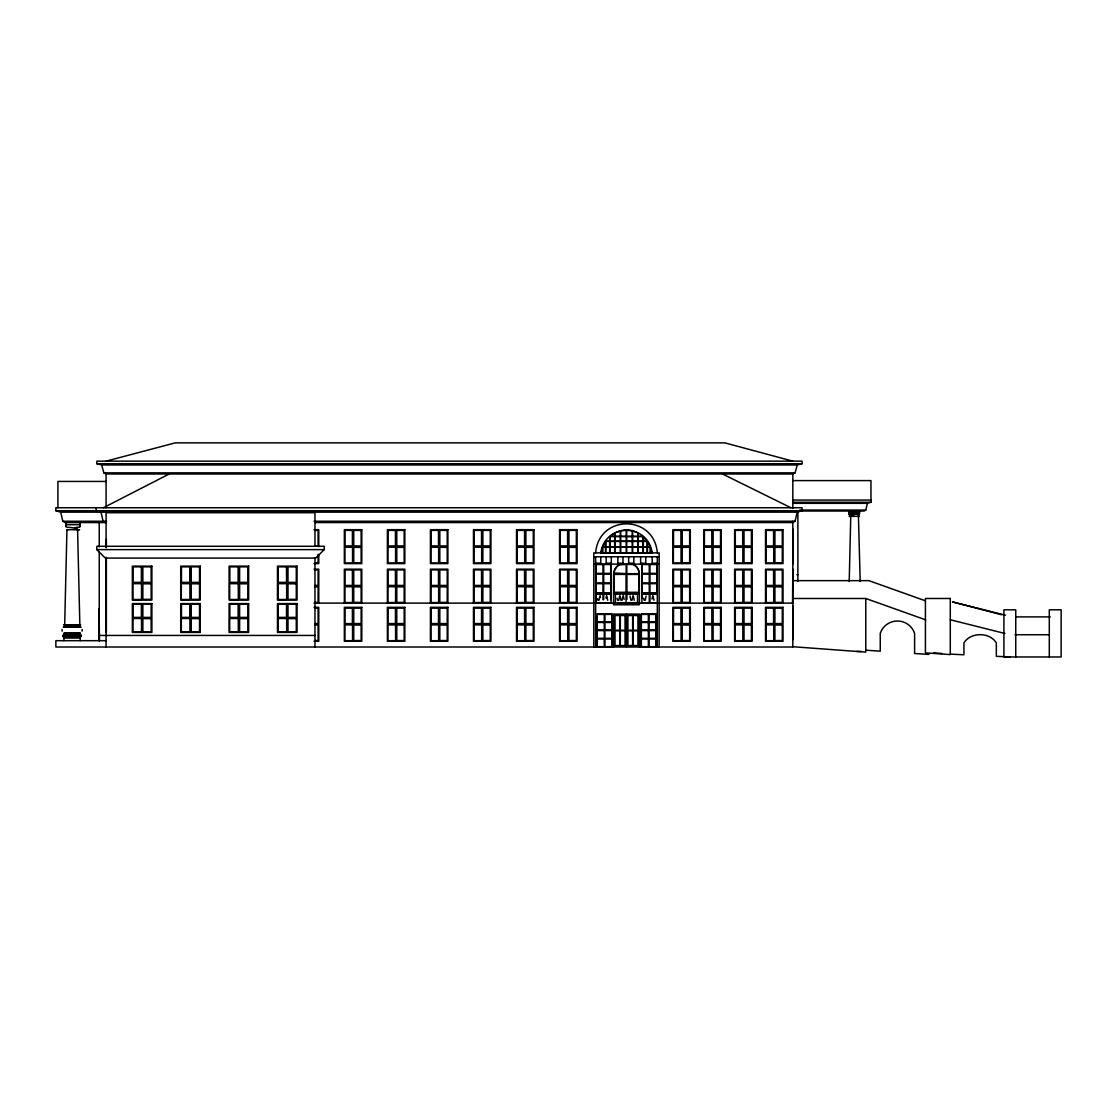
<?xml version="1.0" encoding="UTF-8"?>
<svg xmlns="http://www.w3.org/2000/svg" width="1117" height="1117" viewBox="0 0 1117 1117"><rect width="100%" height="100%" fill="white"/><g stroke="black" fill="none" stroke-linecap="round" stroke-linejoin="round"><path stroke-width="1.5" d="M848.836 514.169L848.836 511.055M858.68 516.319L859.392 516.319L851.433 516.319L851.433 513.527L848.78 513.513L848.78 511.712L859.392 511.726L859.392 513.527L848.78 513.527L849.492 513.513M859.448 514.169L859.448 511.055M66.531 624.864L63.543 624.766L65.4 624.766L64.688 624.864L66.95 529.681M849.213 581.51L850.777 515.482M639.413 592.317L613.61 592.303M62.021 629.416L62.133 631.189M600.29 596.031L600.388 597.539M606.81 596.031L607.718 600.262M620.047 596.031L620.94 600.262M623.356 596.031L624.138 599.438M630.002 596.031L630.896 600.262M633.311 596.031L634.219 600.262M653.068 596.031L653.962 600.262M598.991 600.262L599.899 596.031M618.748 600.262L619.642 596.031M622.057 600.262L622.965 596.031M632.027 600.262L632.92 596.031M645.249 600.262L646.157 596.031M81.066 635.727L80.941 636.522L63.236 636.522L63.111 635.727M82.044 631.189L82.155 629.416M315.162 522.561L792.819 522.561L795.081 521.248L797.231 512.158L802.062 510.72L802.062 507.746L55.85 507.746L55.85 510.72L60.681 512.158L797.231 512.158M799.632 511.027L864.125 511.027L865.787 510.05L867.392 503.32L870.953 502.259L870.953 480.603L792.819 480.603M80.717 636.522L63.655 637.248L63.46 636.508M101.675 464.965L103.839 472.854L106.087 473.985L792.819 473.985L795.081 472.854L797.231 464.965L802.062 463.723L802.062 461.153L96.858 461.153L96.858 463.723L101.675 464.965L797.231 464.965M600.792 552.873C605.079 522.868 647.874 522.868 652.174 552.873M652.007 599.033L652.677 596.031M65.917 525.925L65.917 523.482L66.35 524.711M606.056 598.251L606.419 596.031M63.781 634.568L62.915 635.755L81.262 635.755L80.396 634.568L63.781 634.568L62.915 635.727M858.68 514.476C859.839 512.41 843.391 517.45 851.433 516.305M324.223 549.62L315.762 558.081L105.291 558.081L96.83 549.62L96.83 546.283L324.223 546.283L324.223 549.62L96.83 549.62M852.704 514.49L852.704 516.319L852.704 513.527L851.433 513.527M103.392 507.746L169.198 473.985M79.307 527.224L76.682 527.224C77.255 531.022 79.237 527.741 66.88 527.224M106.087 461.153L175.257 442.863L724.849 442.863L792.819 461.153M859.071 512.605L859.392 513.513L856.739 513.527M64.688 624.864L68.011 624.864M79.447 624.864L80.633 624.766L79.028 624.766L79.852 624.864L77.576 529.681M849.492 514.476L848.78 514.476L851.433 514.476M68.025 529.695C60.681 529.723 88.411 529.709 76.682 529.695M78.078 624.766L79.949 624.766M78.776 624.766L74.993 624.78M64.423 627.237L63.236 627.251L68.989 626.972M79.754 627.251L80.941 627.237L76.514 627.251L79.028 626.972M65.4 626.972L63.599 626.986L80.633 626.986L65.833 627.237M64.423 632.78C62.273 632.808 81.988 632.808 79.754 632.78M96.858 463.723L802.062 463.723M103.839 472.854L795.081 472.854M106.087 481.441L57.916 481.441L57.916 507.746M792.819 500.067L870.953 500.067M792.819 502.259L870.953 502.259M792.819 503.32L867.392 503.32M799.772 510.05L865.787 510.05M55.85 510.72L802.062 510.72M848.836 512.605L859.448 512.619M60.681 512.158L62.831 521.248L106.618 521.248M314.031 521.248L795.081 521.248M106.087 522.561L65.093 522.561L62.831 521.248M65.833 524.711L80.187 524.697M792.819 529.067L792.819 564.085M314.003 529.681L318.764 529.681L318.764 546.646M315.134 530.393L318.094 530.393L318.094 545.92L315.134 545.92M642.694 536.3L638.268 536.3L638.268 533.046M605.986 541.145L609.659 541.145L609.659 536.858M593.811 556.769L659.142 556.769M315.134 562.884L318.094 562.884L318.094 554.255M595.64 563.219L600.778 563.219M606.182 563.219L611.32 563.219M617.841 563.219L622.979 563.219M628.662 563.219L633.8 563.219M640.613 563.219L645.752 563.219M652.174 563.219L657.313 563.219M314.003 563.61L318.764 563.61L318.764 555.121M593.811 564.127L659.142 564.127M314.003 569.181L318.764 569.181L318.764 603.11M792.819 569.181L792.553 603.11M315.134 569.907L318.094 569.907L318.094 585.434L315.134 585.434M796.854 574.724L797.887 574.724M792.819 580.645L868.872 580.645L925.281 600.764M315.134 586.872L318.094 586.872L318.094 602.398L315.134 602.398M655.567 592.834L649.968 592.834L649.968 583.674L656.964 583.674L656.964 592.834M595.724 593.574L610.985 593.574M613.582 593.574L617.645 593.574M618.734 593.574L620.954 593.574M622.043 593.574L624.277 593.574M625.366 593.574L627.6 593.574M628.689 593.574L630.91 593.574M631.999 593.574L634.233 593.574M635.322 593.574L639.385 593.574M641.968 593.574L657.243 593.574M595.724 593.979L597.944 593.979M598.977 593.979L601.211 593.979M602.245 593.979L604.465 593.979M605.498 593.979L607.732 593.979M608.765 593.979L610.985 593.979M615.411 593.979L617.645 593.979M618.734 593.979L620.954 593.979M622.043 593.979L624.277 593.979M625.366 593.979L627.6 593.979M628.689 593.979L630.91 593.979M631.999 593.979L634.233 593.979M635.322 593.979L639.385 593.979M641.968 593.979L644.202 593.979M645.235 593.979L647.469 593.979M648.488 593.979L650.722 593.979M651.756 593.979L653.99 593.979M655.009 593.979L657.243 593.979M792.819 598.489L865.787 598.489L925.756 619.879M602.998 602.733L596.003 602.733L596.003 593.574M603.711 602.733L609.31 602.733M617.464 602.663L626.037 602.663L626.037 574.403L614.029 574.403L614.029 592.694M626.93 602.663L638.938 602.663M642.261 602.733L649.256 602.733L649.256 593.574M655.567 602.733L649.968 602.733L649.968 593.574M314.003 603.11L614.49 603.11M792.819 603.11L615.411 603.11L615.411 593.574M792.819 605.777L792.819 639.706M314.003 607.341L318.764 607.341L318.764 641.27L314.003 641.27M315.134 608.067L318.094 608.067L318.094 623.579L315.134 623.579M1015.507 616.905L1050.259 616.905M73.01 624.78L77.255 624.864M68.612 624.78L75.593 624.864M66.699 624.78L71.739 624.864M315.134 625.031L318.094 625.031L318.094 640.544L315.134 640.544M66.699 626.986L77.478 626.972M1014.976 634.735L1048.751 634.735M99.245 635.447L314.966 635.447M63.892 637.221L63.99 638.044L80.187 638.044L80.284 637.248L80.187 640.683M106.087 640.683L55.85 640.683L55.85 647.008L792.819 647.008L792.819 521.304M856.767 651.434L861.277 651.434M65.149 626.986L67.662 627.251M858.68 513.513L859.392 513.513M858.373 513.736L860.188 581.51M950.288 654.129L963.943 654.785L963.943 642.945C970.505 631.915 989.774 631.915 996.336 642.945L996.336 656.307L1009.922 656.964M865.787 650.206L880.252 651.169L880.252 633.367A18.109 18.109 0 0 1 914.6 633.367L914.6 653.487L928.995 654.45M933.7 652.9L941.994 653.473M792.819 646.715L865.787 652.105L865.787 598.489M1005.495 615.23L952.494 601.909L1001.712 614.755M950.288 619.753L1004.951 633.493M722.49 473.985L790.92 507.746M105.389 522.561L103.141 521.248L100.977 512.158L96.146 510.72L96.146 507.746M80.396 634.554L81.262 635.727M643.643 598.251L644.188 600.262M617.087 598.251L617.617 600.262M848.78 511.726L849.102 512.619M597.553 598.642L597.93 600.262M1049.296 656.964L1049.296 609.812L1061.15 609.812L1061.15 656.964L1003.904 656.964L1003.904 609.812L1015.758 609.812L1015.758 656.964M797.887 511.027L797.887 581.496M792.819 473.985L792.819 508.375M782.975 603.11L782.975 569.181L765.522 569.181L765.522 603.11M752.09 603.11L752.09 569.181L734.623 569.181L734.623 603.11M721.205 603.11L721.205 569.181L703.738 569.181L703.738 603.11M690.306 603.11L690.306 569.181L672.853 569.181L672.853 603.11M659.142 647.008L659.142 552.873L593.811 552.873L593.811 647.008M657.313 552.873C654.213 514.197 598.754 514.197 595.64 552.873M657.313 556.769L657.313 647.008M656.419 647.008L656.419 614.085L641.004 614.085L641.004 647.008M652.174 556.769L652.174 564.127M645.752 556.769L645.752 564.127M642.261 595.11L642.261 598.154M641.898 564.127L641.898 603.11M640.613 556.769L640.613 564.127M639.385 647.008L639.385 614.085L613.582 614.085L613.582 647.008M638.938 592.694L638.938 574.403L626.93 574.403L626.93 599.34M637.556 593.574L637.556 603.11M633.8 556.769L633.8 564.127M628.662 556.769L628.662 564.127M626.483 614.085L626.483 647.008M622.979 556.769L622.979 564.127M617.841 556.769L617.841 564.127M612.325 647.008L612.325 614.085L596.897 614.085L596.897 647.008M611.32 556.769L611.32 564.127M611.069 564.127L611.069 603.11M610.706 595.11L610.706 599.689M606.182 556.769L606.182 564.127M603.711 593.574L603.711 599.689M602.998 593.574L602.998 599.689M600.778 556.769L600.778 564.127M595.64 556.769L595.64 647.008M577.014 603.11L577.014 569.181L559.561 569.181L559.561 603.11M533.968 603.11L533.968 569.181L516.515 569.181L516.515 603.11M490.922 603.11L490.922 569.181L473.468 569.181L473.468 603.11M447.889 603.11L447.889 569.181L430.422 569.181L430.422 603.11M404.843 603.11L404.843 569.181L387.39 569.181L387.39 603.11M361.796 603.11L361.796 569.181L344.343 569.181L344.343 603.11M314.966 546.283L314.966 512.717L106.087 512.717L106.087 547.609M314.966 558.081L314.966 647.008M106.366 539.12L106.366 547.609M106.366 557.788L106.366 632.431M106.087 473.985L106.087 507.746M106.087 557.285L106.087 647.008M99.497 640.683L98.994 608.639L98.994 640.683M99.245 522.561L99.245 546.869M99.245 551.826L99.245 640.683M80.187 522.602L80.187 526.805M80.187 634.568L80.187 633.227L63.99 633.255L63.99 634.568M65.833 522.602L65.833 526.805M63.99 638.03L63.99 640.683M632.948 564.071A10.556 10.556 0 0 1 639.315 573.956L639.385 604.772L613.582 604.772L613.582 573.956A11.463 11.463 0 0 1 620.005 564.085M75.16 528.467C74.923 531.985 74.923 524.962 75.16 528.467M613.987 572.965L626.176 573.663L626.176 564.434L619.293 564.867A11.17 11.17 0 0 0 614.015 572.965M602.412 548.028L600.988 552.72L602.412 552.72L602.412 548.028M80.27 523.482L80.019 525.925L80.27 523.496M605.498 541.885L602.817 546.855L605.498 546.855L605.498 541.885M614.643 533.13L610.385 536.258L614.643 536.258L614.643 533.13M620.312 530.729L615.034 532.879L615.034 536.258L620.312 536.258L620.312 530.729M626.288 529.863L620.689 530.603L620.689 536.258L626.288 536.258L626.288 529.863M361.796 529.681L344.343 529.681L344.343 563.61L361.796 563.61L361.796 529.681M404.843 529.681L387.39 529.681L387.39 563.61L404.843 563.61L404.843 529.681M447.889 529.681L430.422 529.681L430.422 563.61L447.889 563.61L447.889 529.681M490.922 529.681L473.468 529.681L473.468 563.61L490.922 563.61L490.922 529.681M533.968 529.681L516.515 529.681L516.515 563.61L533.968 563.61L533.968 529.681M577.014 529.681L559.561 529.681L559.561 563.61L577.014 563.61L577.014 529.681M690.306 529.681L672.853 529.681L672.853 563.61L690.306 563.61L690.306 529.681M721.205 529.681L703.738 529.681L703.738 563.61L721.205 563.61L721.205 529.681M752.09 529.681L734.623 529.681L734.623 563.61L752.09 563.61L752.09 529.681M782.975 529.681L765.522 529.681L765.522 563.61L782.975 563.61L782.975 529.681M352.4 530.393L345.013 530.393L345.013 545.92L352.4 545.92L352.4 530.393M361.14 530.393L353.74 530.393L353.74 545.92L361.14 545.92L361.14 530.393M395.446 530.393L388.046 530.393L388.046 545.92L395.446 545.92L395.446 530.393M404.172 530.393L396.786 530.393L396.786 545.92L404.172 545.92L404.172 530.393M438.492 530.393L431.092 530.393L431.092 545.92L438.492 545.92L438.492 530.393M447.219 530.393L439.819 530.393L439.819 545.92L447.219 545.92L447.219 530.393M481.539 530.393L474.139 530.393L474.139 545.92L481.539 545.92L481.539 530.393M490.265 530.393L482.865 530.393L482.865 545.92L490.265 545.92L490.265 530.393M524.571 530.393L517.185 530.393L517.185 545.92L524.571 545.92L524.571 530.393M533.298 530.393L525.912 530.393L525.912 545.92L533.298 545.92L533.298 530.393M567.618 530.393L560.217 530.393L560.217 545.92L567.618 545.92L567.618 530.393M576.344 530.393L568.944 530.393L568.944 545.92L576.344 545.92L576.344 530.393M680.923 530.393L673.523 530.393L673.523 545.92L680.923 545.92L680.923 530.393M689.65 530.393L682.25 530.393L682.25 545.92L689.65 545.92L689.65 530.393M711.808 530.393L704.408 530.393L704.408 545.92L711.808 545.92L711.808 530.393M720.535 530.393L713.135 530.393L713.135 545.92L720.535 545.92L720.535 530.393M742.693 530.393L735.293 530.393L735.293 545.92L742.693 545.92L742.693 530.393M751.42 530.393L744.02 530.393L744.02 545.92L751.42 545.92L751.42 530.393M773.578 530.393L766.178 530.393L766.178 545.92L773.578 545.92L773.578 530.393M782.305 530.393L774.919 530.393L774.919 545.92L782.305 545.92L782.305 530.393M632.32 536.3L626.637 536.3L626.637 529.821L632.32 530.575L632.32 536.3M637.975 536.3L632.613 536.3L632.613 530.659L637.975 532.851L637.975 536.3M614.685 536.593L609.952 536.593L609.952 541.145L614.685 541.145L614.685 536.593M620.34 536.593L614.992 536.593L614.992 541.145L620.34 541.145L620.34 536.593M626.33 536.593L620.647 536.593L620.647 541.145L626.33 541.145L626.33 536.593M632.32 536.593L626.637 536.593L626.637 541.145L632.32 541.145L632.32 536.593M637.975 536.593L632.613 536.593L632.613 541.145L637.975 541.145L637.975 536.593M643.001 536.593L638.268 536.593L638.268 541.145L643.001 541.145L643.001 536.593M646.98 541.145L643.308 541.145L643.308 536.858L646.98 541.145M609.659 541.438L605.805 541.438L605.805 546.855L609.659 546.855L609.659 541.438M614.685 541.438L609.952 541.438L609.952 546.855L614.685 546.855L614.685 541.438M620.34 541.438L614.992 541.438L614.992 546.855L620.34 546.855L620.34 541.438M626.33 541.438L620.647 541.438L620.647 546.855L626.33 546.855L626.33 541.438M632.32 541.438L626.637 541.438L626.637 546.855L632.32 546.855L632.32 541.438M637.975 541.438L632.613 541.438L632.613 546.855L637.975 546.855L637.975 541.438M643.001 541.438L638.268 541.438L638.268 546.855L643.001 546.855L643.001 541.438M647.162 541.438L643.308 541.438L643.308 546.855L647.162 546.855L647.162 541.438M650.15 546.855L647.455 546.855L647.455 541.885L650.15 546.855M605.498 547.162L602.719 547.162L602.719 552.72L605.498 552.72L605.498 547.162M609.659 547.162L605.805 547.162L605.805 552.72L609.659 552.72L609.659 547.162M614.685 547.162L609.952 547.162L609.952 552.72L614.685 552.72L614.685 547.162M620.34 547.162L614.992 547.162L614.992 552.72L620.34 552.72L620.34 547.162M626.33 547.162L620.647 547.162L620.647 552.72L626.33 552.72L626.33 547.162M632.32 547.162L626.637 547.162L626.637 552.72L632.32 552.72L632.32 547.162M637.975 547.162L632.613 547.162L632.613 552.72L637.975 552.72L637.975 547.162M643.001 547.162L638.268 547.162L638.268 552.72L643.001 552.72L643.001 547.162M647.162 547.162L643.308 547.162L643.308 552.72L647.162 552.72L647.162 547.162M650.248 547.162L647.455 547.162L647.455 552.72L650.248 552.72L650.248 547.162M352.539 547.204L344.874 547.204L344.874 563.038L352.539 563.038L352.539 547.204M361.14 547.358L353.74 547.358L353.74 562.884L361.14 562.884L361.14 547.358M395.586 547.204L387.906 547.204L387.906 563.038L395.586 563.038L395.586 547.204M404.172 547.358L396.786 547.358L396.786 562.884L404.172 562.884L404.172 547.358M438.632 547.204L430.953 547.204L430.953 563.038L438.632 563.038L438.632 547.204M447.219 547.358L439.819 547.358L439.819 562.884L447.219 562.884L447.219 547.358M481.678 547.204L473.999 547.204L473.999 563.038L481.678 563.038L481.678 547.204M490.265 547.358L482.865 547.358L482.865 562.884L490.265 562.884L490.265 547.358M524.711 547.204L517.045 547.204L517.045 563.038L524.711 563.038L524.711 547.204M533.298 547.358L525.912 547.358L525.912 562.884L533.298 562.884L533.298 547.358M567.757 547.204L560.078 547.204L560.078 563.038L567.757 563.038L567.757 547.204M576.344 547.358L568.944 547.358L568.944 562.884L576.344 562.884L576.344 547.358M681.049 547.204L673.383 547.204L673.383 563.038L681.049 563.038L681.049 547.204M689.65 547.358L682.25 547.358L682.25 562.884L689.65 562.884L689.65 547.358M711.948 547.204L704.269 547.204L704.269 563.038L711.948 563.038L711.948 547.204M720.535 547.358L713.135 547.358L713.135 562.884L720.535 562.884L720.535 547.358M742.833 547.204L735.154 547.204L735.154 563.038L742.833 563.038L742.833 547.204M751.42 547.358L744.02 547.358L744.02 562.884L751.42 562.884L751.42 547.358M773.718 547.204L766.039 547.204L766.039 563.038L773.718 563.038L773.718 547.204M782.305 547.358L774.919 547.358L774.919 562.884L782.305 562.884L782.305 547.358M651.965 552.72L650.555 552.72L650.555 548.028L651.965 552.72M602.998 564.504L596.003 564.504L596.003 573.342L602.998 573.342L602.998 564.504M610.706 564.504L603.711 564.504L603.711 573.342L610.706 573.342L610.706 564.504M632.864 564.434L626.791 564.434L626.791 573.663L639.064 573.663L639.022 572.937A10.262 10.262 0 0 0 633.73 564.797L632.864 564.434M649.256 564.504L642.261 564.504L642.261 573.342L649.256 573.342L649.256 564.504M656.964 564.504L649.968 564.504L649.968 573.342L656.964 573.342L656.964 564.504M151.898 566.137L132.351 566.137L132.351 600.066L151.898 600.066L151.898 566.137M200.278 566.137L180.717 566.137L180.717 600.066L200.278 600.066L200.278 566.137M248.644 566.137L229.097 566.137L229.097 600.066L248.644 600.066L248.644 566.137M297.024 566.137L277.477 566.137L277.477 600.066L297.024 600.066L297.024 566.137M141.37 566.85L133.091 566.85L133.091 582.376L141.37 582.376L141.37 566.85M151.158 566.85L142.864 566.85L142.864 582.376L151.158 582.376L151.158 566.85M189.75 566.85L181.471 566.85L181.471 582.376L189.75 582.376L189.75 566.85M199.524 566.85L191.244 566.85L191.244 582.376L199.524 582.376L199.524 566.85M238.13 566.85L229.851 566.85L229.851 582.376L238.13 582.376L238.13 566.85M247.904 566.85L239.624 566.85L239.624 582.376L247.904 582.376L247.904 566.85M286.51 566.85L278.217 566.85L278.217 582.376L286.51 582.376L286.51 566.85M296.284 566.85L287.991 566.85L287.991 582.376L296.284 582.376L296.284 566.85M352.4 569.907L345.013 569.907L345.013 585.434L352.4 585.434L352.4 569.907M361.14 569.907L353.74 569.907L353.74 585.434L361.14 585.434L361.14 569.907M395.446 569.907L388.046 569.907L388.046 585.434L395.446 585.434L395.446 569.907M404.172 569.907L396.786 569.907L396.786 585.434L404.172 585.434L404.172 569.907M438.492 569.907L431.092 569.907L431.092 585.434L438.492 585.434L438.492 569.907M447.219 569.907L439.819 569.907L439.819 585.434L447.219 585.434L447.219 569.907M481.539 569.907L474.139 569.907L474.139 585.434L481.539 585.434L481.539 569.907M490.265 569.907L482.865 569.907L482.865 585.434L490.265 585.434L490.265 569.907M524.571 569.907L517.185 569.907L517.185 585.434L524.571 585.434L524.571 569.907M533.298 569.907L525.912 569.907L525.912 585.434L533.298 585.434L533.298 569.907M567.618 569.907L560.217 569.907L560.217 585.434L567.618 585.434L567.618 569.907M576.344 569.907L568.944 569.907L568.944 585.434L576.344 585.434L576.344 569.907M680.923 569.907L673.523 569.907L673.523 585.434L680.923 585.434L680.923 569.907M689.65 569.907L682.25 569.907L682.25 585.434L689.65 585.434L689.65 569.907M711.808 569.907L704.408 569.907L704.408 585.434L711.808 585.434L711.808 569.907M720.535 569.907L713.135 569.907L713.135 585.434L720.535 585.434L720.535 569.907M742.693 569.907L735.293 569.907L735.293 585.434L742.693 585.434L742.693 569.907M751.42 569.907L744.02 569.907L744.02 585.434L751.42 585.434L751.42 569.907M773.578 569.907L766.178 569.907L766.178 585.434L773.578 585.434L773.578 569.907M782.305 569.907L774.919 569.907L774.919 585.434L782.305 585.434L782.305 569.907M602.998 574.082L596.003 574.082L596.003 582.92L602.998 582.92L602.998 574.082M610.706 574.082L603.711 574.082L603.711 582.92L610.706 582.92L610.706 574.082M649.256 574.082L642.261 574.082L642.261 582.92L649.256 582.92L649.256 574.082M656.964 574.082L649.968 574.082L649.968 582.92L656.964 582.92L656.964 574.082M141.524 583.674L132.937 583.674L132.937 599.494L141.524 599.494L141.524 583.674M189.904 583.674L181.317 583.674L181.317 599.494L189.904 599.494L189.904 583.674M238.284 583.674L229.683 583.674L229.683 599.494L238.284 599.494L238.284 583.674M286.664 583.674L278.063 583.674L278.063 599.494L286.664 599.494L286.664 583.674M602.998 583.674L596.003 583.674L596.003 592.834L602.998 592.834L602.998 583.674M610.706 583.674L603.711 583.674L603.711 592.834L610.706 592.834L610.706 583.674M649.256 583.674L642.261 583.674L642.261 592.834L649.256 592.834L649.256 583.674M151.158 583.814L142.864 583.814L142.864 599.34L151.158 599.34L151.158 583.814M199.524 583.814L191.244 583.814L191.244 599.34L199.524 599.34L199.524 583.814M247.904 583.814L239.624 583.814L239.624 599.34L247.904 599.34L247.904 583.814M296.284 583.814L287.991 583.814L287.991 599.34L296.284 599.34L296.284 583.814M352.539 586.718L344.874 586.718L344.874 602.538L352.539 602.538L352.539 586.718M395.586 586.718L387.906 586.718L387.906 602.538L395.586 602.538L395.586 586.718M438.632 586.718L430.953 586.718L430.953 602.538L438.632 602.538L438.632 586.718M481.678 586.718L473.999 586.718L473.999 602.538L481.678 602.538L481.678 586.718M524.711 586.718L517.045 586.718L517.045 602.538L524.711 602.538L524.711 586.718M567.757 586.718L560.078 586.718L560.078 602.538L567.757 602.538L567.757 586.718M681.049 586.718L673.383 586.718L673.383 602.538L681.049 602.538L681.049 586.718M711.948 586.718L704.269 586.718L704.269 602.538L711.948 602.538L711.948 586.718M742.833 586.718L735.154 586.718L735.154 602.538L742.833 602.538L742.833 586.718M773.718 586.718L766.039 586.718L766.039 602.538L773.718 602.538L773.718 586.718M361.14 586.872L353.74 586.872L353.74 602.398L361.14 602.398L361.14 586.872M404.172 586.872L396.786 586.872L396.786 602.398L404.172 602.398L404.172 586.872M447.219 586.872L439.819 586.872L439.819 602.398L447.219 602.398L447.219 586.872M490.265 586.872L482.865 586.872L482.865 602.398L490.265 602.398L490.265 586.872M533.298 586.872L525.912 586.872L525.912 602.398L533.298 602.398L533.298 586.872M576.344 586.872L568.944 586.872L568.944 602.398L576.344 602.398L576.344 586.872M689.65 586.872L682.25 586.872L682.25 602.398L689.65 602.398L689.65 586.872M720.535 586.872L713.135 586.872L713.135 602.398L720.535 602.398L720.535 586.872M751.42 586.872L744.02 586.872L744.02 602.398L751.42 602.398L751.42 586.872M782.305 586.872L774.919 586.872L774.919 602.398L782.305 602.398L782.305 586.872M950.288 598.489L925.421 598.489L925.421 652.859L950.288 654.59L950.288 598.489M151.898 603.585L132.351 603.585L132.351 632.431L151.898 632.431L151.898 603.585M200.278 603.585L180.717 603.585L180.717 632.431L200.278 632.431L200.278 603.585M248.644 603.585L229.097 603.585L229.097 632.431L248.644 632.431L248.644 603.585M297.024 603.585L277.477 603.585L277.477 632.431L297.024 632.431L297.024 603.585M141.37 604.199L133.091 604.199L133.091 617.394L141.37 617.394L141.37 604.199M151.158 604.199L142.864 604.199L142.864 617.394L151.158 617.394L151.158 604.199M189.75 604.199L181.471 604.199L181.471 617.394L189.75 617.394L189.75 604.199M199.524 604.199L191.244 604.199L191.244 617.394L199.524 617.394L199.524 604.199M238.13 604.199L229.851 604.199L229.851 617.394L238.13 617.394L238.13 604.199M247.904 604.199L239.624 604.199L239.624 617.394L247.904 617.394L247.904 604.199M286.51 604.199L278.217 604.199L278.217 617.394L286.51 617.394L286.51 604.199M296.284 604.199L287.991 604.199L287.991 617.394L296.284 617.394L296.284 604.199M361.796 607.341L344.343 607.341L344.343 641.27L361.796 641.27L361.796 607.341M404.843 607.341L387.39 607.341L387.39 641.27L404.843 641.27L404.843 607.341M447.889 607.341L430.422 607.341L430.422 641.27L447.889 641.27L447.889 607.341M490.922 607.341L473.468 607.341L473.468 641.27L490.922 641.27L490.922 607.341M533.968 607.341L516.515 607.341L516.515 641.27L533.968 641.27L533.968 607.341M577.014 607.341L559.561 607.341L559.561 641.27L577.014 641.27L577.014 607.341M690.306 607.341L672.853 607.341L672.853 641.27L690.306 641.27L690.306 607.341M721.205 607.341L703.738 607.341L703.738 641.27L721.205 641.27L721.205 607.341M752.09 607.341L734.623 607.341L734.623 641.27L752.09 641.27L752.09 607.341M782.975 607.341L765.522 607.341L765.522 641.27L782.975 641.27L782.975 607.341M352.4 608.067L345.013 608.067L345.013 623.579L352.4 623.579L352.4 608.067M361.14 608.067L353.74 608.067L353.74 623.579L361.14 623.579L361.14 608.067M395.446 608.067L388.046 608.067L388.046 623.579L395.446 623.579L395.446 608.067M404.172 608.067L396.786 608.067L396.786 623.579L404.172 623.579L404.172 608.067M438.492 608.067L431.092 608.067L431.092 623.579L438.492 623.579L438.492 608.067M447.219 608.067L439.819 608.067L439.819 623.579L447.219 623.579L447.219 608.067M481.539 608.067L474.139 608.067L474.139 623.579L481.539 623.579L481.539 608.067M490.265 608.067L482.865 608.067L482.865 623.579L490.265 623.579L490.265 608.067M524.571 608.067L517.185 608.067L517.185 623.579L524.571 623.579L524.571 608.067M533.298 608.067L525.912 608.067L525.912 623.579L533.298 623.579L533.298 608.067M567.618 608.067L560.217 608.067L560.217 623.579L567.618 623.579L567.618 608.067M576.344 608.067L568.944 608.067L568.944 623.579L576.344 623.579L576.344 608.067M680.923 608.067L673.523 608.067L673.523 623.579L680.923 623.579L680.923 608.067M689.65 608.067L682.25 608.067L682.25 623.579L689.65 623.579L689.65 608.067M711.808 608.067L704.408 608.067L704.408 623.579L711.808 623.579L711.808 608.067M720.535 608.067L713.135 608.067L713.135 623.579L720.535 623.579L720.535 608.067M742.693 608.067L735.293 608.067L735.293 623.579L742.693 623.579L742.693 608.067M751.42 608.067L744.02 608.067L744.02 623.579L751.42 623.579L751.42 608.067M773.578 608.067L766.178 608.067L766.178 623.579L773.578 623.579L773.578 608.067M782.305 608.067L774.919 608.067L774.919 623.579L782.305 623.579L782.305 608.067M604.255 614.406L597.26 614.406L597.26 621.862L604.255 621.862L604.255 614.406M611.962 614.406L604.967 614.406L604.967 621.862L611.962 621.862L611.962 614.406M648.349 614.406L641.353 614.406L641.353 621.862L648.349 621.862L648.349 614.406M656.056 614.406L649.075 614.406L649.075 621.862L656.056 621.862L656.056 614.406M619.726 615.523L615.02 615.523L615.02 630.239L619.726 630.239L619.726 615.523M625.045 615.523L620.326 615.523L620.326 630.239L625.045 630.239L625.045 615.523M632.627 615.523L627.922 615.523L627.922 630.239L632.627 630.239L632.627 615.523M637.947 615.523L633.227 615.523L633.227 630.239L637.947 630.239L637.947 615.523M141.524 618.497L132.937 618.497L132.937 631.943L141.524 631.943L141.524 618.497M151.158 618.623L142.864 618.623L142.864 631.817L151.158 631.817L151.158 618.623M189.904 618.497L181.317 618.497L181.317 631.943L189.904 631.943L189.904 618.497M199.524 618.623L191.244 618.623L191.244 631.817L199.524 631.817L199.524 618.623M238.284 618.497L229.683 618.497L229.683 631.943L238.284 631.943L238.284 618.497M247.904 618.623L239.624 618.623L239.624 631.817L247.904 631.817L247.904 618.623M286.664 618.497L278.063 618.497L278.063 631.943L286.664 631.943L286.664 618.497M296.284 618.623L287.991 618.623L287.991 631.817L296.284 631.817L296.284 618.623M604.255 622.49L597.26 622.49L597.26 629.96L604.255 629.96L604.255 622.49M611.962 622.49L604.967 622.49L604.967 629.96L611.962 629.96L611.962 622.49M648.349 622.49L641.353 622.49L641.353 629.96L648.349 629.96L648.349 622.49M656.056 622.49L649.075 622.49L649.075 629.96L656.056 629.96L656.056 622.49M352.539 624.878L344.874 624.878L344.874 640.697L352.539 640.697L352.539 624.878M395.586 624.878L387.906 624.878L387.906 640.697L395.586 640.697L395.586 624.878M438.632 624.878L430.953 624.878L430.953 640.697L438.632 640.697L438.632 624.878M481.678 624.878L473.999 624.878L473.999 640.697L481.678 640.697L481.678 624.878M524.711 624.878L517.045 624.878L517.045 640.697L524.711 640.697L524.711 624.878M567.757 624.878L560.078 624.878L560.078 640.697L567.757 640.697L567.757 624.878M681.049 624.878L673.383 624.878L673.383 640.697L681.049 640.697L681.049 624.878M711.948 624.878L704.269 624.878L704.269 640.697L711.948 640.697L711.948 624.878M742.833 624.878L735.154 624.878L735.154 640.697L742.833 640.697L742.833 624.878M773.718 624.878L766.039 624.878L766.039 640.697L773.718 640.697L773.718 624.878M361.14 625.031L353.74 625.031L353.74 640.544L361.14 640.544L361.14 625.031M404.172 625.031L396.786 625.031L396.786 640.544L404.172 640.544L404.172 625.031M447.219 625.031L439.819 625.031L439.819 640.544L447.219 640.544L447.219 625.031M490.265 625.031L482.865 625.031L482.865 640.544L490.265 640.544L490.265 625.031M533.298 625.031L525.912 625.031L525.912 640.544L533.298 640.544L533.298 625.031M576.344 625.031L568.944 625.031L568.944 640.544L576.344 640.544L576.344 625.031M689.65 625.031L682.25 625.031L682.25 640.544L689.65 640.544L689.65 625.031M720.535 625.031L713.135 625.031L713.135 640.544L720.535 640.544L720.535 625.031M751.42 625.031L744.02 625.031L744.02 640.544L751.42 640.544L751.42 625.031M782.305 625.031L774.919 625.031L774.919 640.544L782.305 640.544L782.305 625.031M604.255 630.588L597.26 630.588L597.26 638.324L604.255 638.324L604.255 630.588M611.962 630.588L604.967 630.588L604.967 638.324L611.962 638.324L611.962 630.588M648.349 630.588L641.353 630.588L641.353 638.324L648.349 638.324L648.349 630.588M656.056 630.588L649.075 630.588L649.075 638.324L656.056 638.324L656.056 630.588M619.726 630.84L615.02 630.84L615.02 645.556L619.726 645.556L619.726 630.84M625.045 630.84L620.326 630.84L620.326 645.556L625.045 645.556L625.045 630.84M632.627 630.84L627.922 630.84L627.922 645.556L632.627 645.556L632.627 630.84M637.947 630.84L633.227 630.84L633.227 645.556L637.947 645.556L637.947 630.84M604.255 638.952L597.26 638.952L597.26 646.687L604.255 646.687L604.255 638.952M611.962 638.952L604.967 638.952L604.967 646.687L611.962 646.687L611.962 638.952M648.349 638.952L641.353 638.952L641.353 646.687L648.349 646.687L648.349 638.952M656.056 638.952L649.075 638.952L649.075 646.687L656.056 646.687L656.056 638.952"/></g></svg>
